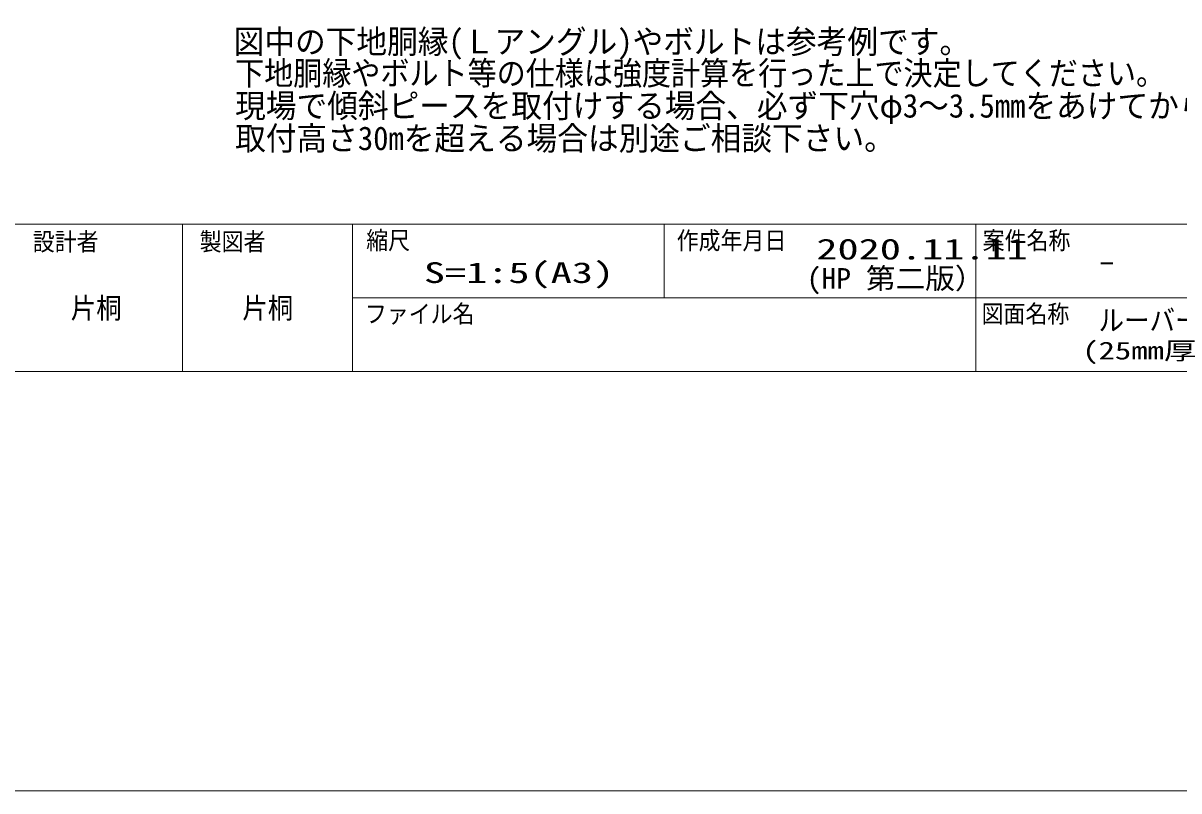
# Model space of a CAD drawing. Units: millimetres, scale not verified. Extents: x -1200 to 1200, y -500 to 500.
# Drawn here: x 344.5 to 446.5, y -500 to -432.3 of the extents above; entities that cross this region are included whole.
import ezdxf
from ezdxf.enums import TextEntityAlignment as Align

# ---------------------------------------------------------------- set-up
doc = ezdxf.new("R2010")
doc.units = ezdxf.units.MM
doc.header["$LTSCALE"] = 1.1
doc.layers.add('0-0_一般', color=7, linetype='Continuous', lineweight=9)
doc.layers.add('0-1_0', color=7, linetype='Continuous', lineweight=9)
doc.layers.add('0-2_図枠', color=7, linetype='Continuous')
doc.styles.add('ＭＳ ゴシック', font='')
doc.styles.get('ＭＳ ゴシック').set_extended_font_data('MS Gothic')

# ---------------------------------------------------------------- blocks, each defined once
blk = doc.blocks.new('シンボル-33')
at = {"layer": '0-2_図枠', "style": 'ＭＳ ゴシック'}
for s, width, p in [('2020.11.11', 1.5, (13.33, 11.81)), ('(HP 第二版）', 1.05, (-8.13, -52.82))]:
    blk.add_text(s, height=45.71, dxfattribs=dict(at, width=width)).set_placement(p, align=Align.BOTTOM_LEFT)

msp = doc.modelspace()

# ---------------------------------------------------------------- linework, layer by layer
at = {"layer": '0-0_一般'}
for p, q in [((358.607, -450), (358.607, -463)), ((373.607, -450), (373.607, -463)), ((401.107, -456.5), (401.107, -450)), ((428.607, -450), (428.607, -463)), ((373.607, -456.5), (428.607, -456.5)), ((428.607, -456.5), (498.607, -456.5)), ((1200, -500), (-1200, -500))]:
    msp.add_line(p, q, dxfattribs=at)
at = {"layer": '0-0_一般', "color": 4}
msp.add_line((1200, -500), (-600, -500), dxfattribs=at)
at = {"layer": '0-0_一般'}
for points in [[(98.607, -190), (498.607, -190), (498.607, -450), (98.607, -450)], [(98.607, -450), (498.607, -450), (498.607, -463), (98.607, -463)]]:
    msp.add_lwpolyline(points, close=True, dxfattribs=at)

# ---------------------------------------------------------------- block references
at = {"layer": '0-1_0', "xscale": 0.04, "yscale": 0.04}
msp.add_blockref('シンボル-33', (413.997, -454.147), dxfattribs=at)

# ---------------------------------------------------------------- texts
at = {"layer": '0-0_一般', "style": 'ＭＳ ゴシック'}
for s, height, width, p in [('図中の下地胴縁(Ｌアングル)やボルトは参考例です。', 2.09, 0.95, (363.109, -435.579)), ('下地胴縁やボルト等の仕様は強度計算を行った上で決定してください。', 2.089, 0.9, (363.239, -438.362)), ('現場で傾斜ピースを取付けする場合、必ず下穴φ3～3.5mmをあけてから取付して下さい。', 2.09, 0.95, (363.239, -441.239)), ('取付高さ30mを超える場合は別途ご相談下さい。', 2.09, 0.95, (363.239, -444.106)), ('設計者', 1.576, 0.9, (345.381, -452.814)), ('製図者', 1.576, 0.9, (360.109, -452.814)), ('縮尺', 1.576, 0.9, (374.808, -452.702)), ('作成年月日', 1.576, 0.9, (402.207, -452.717)), ('案件名称', 1.576, 0.9, (429.207, -452.71)), ('S=1:5(A3)', 1.828, 1.5, (379.894, -455.75)), ('-', 1.828, 1.5, (439.229, -454.723)), ('片桐', 1.833, 0.9, (348.731, -458.879)), ('片桐', 1.833, 0.9, (363.869, -458.879)), ('ファイル名', 1.576, 0.9, (374.692, -459.184)), ('図面名称', 1.576, 0.9, (429.11, -459.184)), (' ルーバー標準図', 1.833, 0.9, (438.31, -459.954)), ('(25mm厚', 1.567, 1.35, (438, -462.415))]:
    msp.add_text(s, height=height, dxfattribs=dict(at, width=width)).set_placement(p, align=Align.BOTTOM_LEFT)

doc.saveas('drawing.dxf')
